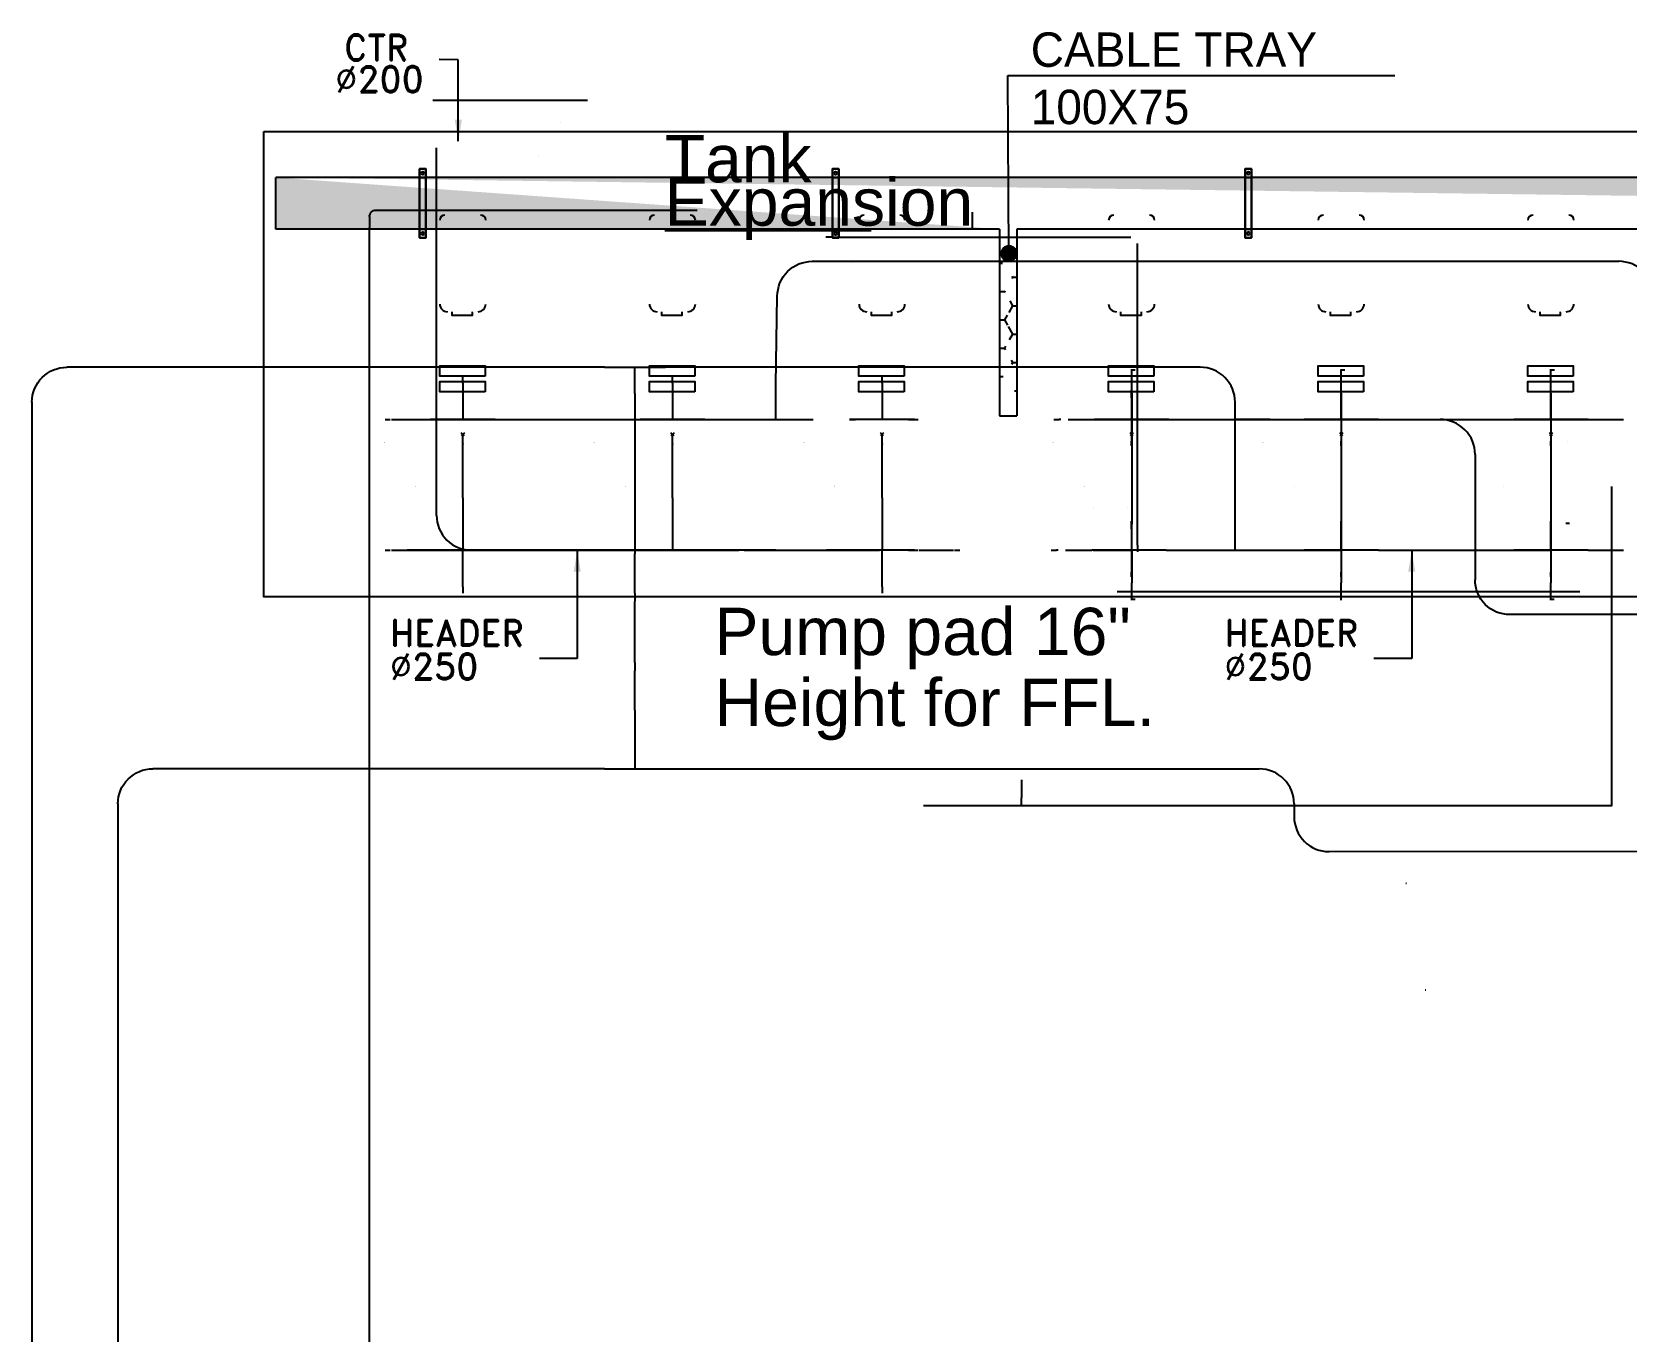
# Model space of a CAD drawing. Extents: x -31477 to 18199, y -139481 to -63533.
# Drawn here: x -5864 to 3406, y -79122 to -71570 of the extents above; entities that cross this region are included whole.
import ezdxf

# ---------------------------------------------------------------- set-up
doc = ezdxf.new("R2010")
doc.units = 0
doc.linetypes.add('CENTER', pattern=[2, 1.25, -0.25, 0.25, -0.25])
doc.linetypes.add('HIDDEN', pattern=[0.375, 0.25, -0.125])
doc.layers.get('0').update_dxf_attribs({"linetype": 'CONTINUOUS'})
for name, color, linetype in [('_150_M', 7, 'CONTINUOUS'), ('AIRVENT', 6, 'CONTINUOUS'), ('bypas', 17, 'CONTINUOUS'), ('cabe tray text', 3, 'CONTINUOUS'), ('cable tray', 6, 'CONTINUOUS'), ('ch. w. out', 142, 'CONTINUOUS'), ('ch.w.in', 180, 'CONTINUOUS'), ('ch.w.ret.', 1, 'CONTINUOUS'), ('Cl', 6, 'CENTER'), ('cooling water', 94, 'CONTINUOUS'), ('diamantion arow', 7, 'CONTINUOUS'), ('First floor Utility', 69, 'CONTINUOUS'), ('flow d.', 6, 'CONTINUOUS'), ('hader', 1, 'CONTINUOUS'), ('HVAC', 120, 'CONTINUOUS'), ('MAKUP W.', 3, 'CONTINUOUS'), ("ret.6''", 5, 'CONTINUOUS'), ('SOFT W.S..', 31, 'CONTINUOUS'), ('System', 7, 'CONTINUOUS')]:
    doc.layers.add(name, color=color, linetype=linetype)
doc.layers.add('SA-HANGERS', color=21, linetype='CONTINUOUS', lineweight=30)
doc.styles.add('STYLE2', font='arial.ttf')
doc.dimstyles.get("Standard").update_dxf_attribs({"dimtxt": 3, "dimasz": 3, "dimexe": 2, "dimexo": 2, "dimgap": 2, "dimtad": 1, "dimdec": 0, "dimzin": 3, "dimdsep": 46, "dimtxsty": 'Standard', "dimcen": 2, "dimclrd": 256, "dimclre": 256, "dimclrt": 7, "dimadec": 0, "dimazin": 0, "dimtfac": 1, "dimtdec": 0, "dimtmove": 2, "dimatfit": 3, "dimfxl": 1, "dimtolj": 1, "dimtzin": 3, "dimarcsym": 0})
pattern_1 = [(0, (18128.23, -75141.28), (142.875, 82.48892), [95.25, -190.5]), (120, (18128.23, -75141.28), (-142.875, 82.48892), [95.25, -190.5]), (60, (18128.23, -75141.28), (3e-07, 164.97784), [-190.5, 95.25])]

# ---------------------------------------------------------------- blocks, each defined once
blk = doc.blocks.new('airvent')
at = {"layer": 'ch. w. out', "color": 6, "extrusion": (0, -1, 0), "elevation": -14646.6}
for points in [[(15201.8, 4645.1), (15201.8, 4858.8)], [(15201.8, 4873.1), (15201.8, 4858.8)], [(15201.8, 4873.1), (15201.8, 4930.4)]]:
    blk.add_lwpolyline(points, dxfattribs=at)
blk = doc.blocks.new('gasl')
for p, q in [((0, 0.9), (0, 0)), ((0, 0), (0, -0.9))]:
    blk.add_line(p, q)
for centre in [(0, 1), (0, -1)]:
    blk.add_arc(centre, 0.1, 90, 270)
blk = doc.blocks.new('gasr')
for p, q in [((0, 1.1), (0, 1.21875)), ((0, 0.9), (0, 0)), ((0, 0), (0, -0.9))]:
    blk.add_line(p, q)
for centre in [(0, 1), (0, -1)]:
    blk.add_arc(centre, 0.1, 270, 90)
blk = doc.blocks.new('Xatb')
for p, q in [((-0.35, -0.35), (0.35, 0.35)), ((0.35, -0.35), (-0.35, 0.35))]:
    blk.add_line(p, q)
blk = doc.blocks.new('6 x 4')
at = {"color": 40, "extrusion": (-1, 0, 0)}
blk.add_point((-55, 0), dxfattribs=at)
at = {"layer": 'System', "color": 40, "xscale": 25.4, "yscale": 25.4, "zscale": 25.4}
blk.add_blockref('Xatb', (0, 0), dxfattribs=at)
blk = doc.blocks.new('fgjgk')
at = {"layer": 'cooling water', "elevation": -11299.6}
for points in [[(-3612.2, 1844.6), (-3612.2, 1951.4)], [(-3612.2, 1755.7), (-3612.2, 1843)]]:
    blk.add_lwpolyline(points, dxfattribs=at)
at = {"layer": 'cooling water', "extrusion": (-1, 0, 0), "elevation": 3612.2}
for points in [[(-1755.7, -11299.6), (-1477.6, -11299.6)], [(-1439.5, -11261.5), (-1439.5, -11050)]]:
    blk.add_lwpolyline(points, dxfattribs=at)
blk.add_lwpolyline([(-1439.5, -11261.5, -0.414214), (-1477.6, -11299.6, -0.414214)], format="xyb", dxfattribs=at)
blk = doc.blocks.new('*U29')
for p, q in [((0, 0), (0, 37)), ((300, 0), (300, 37))]:
    blk.add_line(p, q)
for points in [[(0, 0), (-50, 0), (-50, 37), (0, 37)], [(300, 37), (350, 37), (350, 0), (300, 0)]]:
    blk.add_lwpolyline(points)
at = {"linetype": 'HIDDEN', "ltscale": 10}
for points in [[(0, 37), (300, 37)], [(300, 0), (0, 0)]]:
    blk.add_lwpolyline(points, dxfattribs=at)
for centre in [(-25, 18.5), (325, 18.5)]:
    blk.add_circle(centre, 8.44)

msp = doc.modelspace()

# ---------------------------------------------------------------- hatches: boundary and pattern name
at = {"layer": 'cable tray'}
h = msp.add_hatch(dxfattribs=at)
h.set_pattern_fill('HONEY', color=256, scale=30)
h.set_pattern_definition(pattern_1)
edge = h.paths.add_edge_path()
edge.add_line((18128.2, -72416.5), (18128.2, -72716.5))
edge.add_line((18128.2, -72416.5), (-4446, -72416.5))
edge.add_line((17828.2, -72716.5), (-137.6, -72716.5))
edge.add_line((-4446, -72716.5), (-4446, -72416.5))
edge.add_line((-237.6, -72716.5), (-4446, -72716.5))
h = msp.add_hatch(dxfattribs=at)
h.set_pattern_fill('HONEY', color=256, scale=30)
h.set_pattern_definition(pattern_1)
edge = h.paths.add_edge_path(flags=17)
edge.add_line((-137.6, -72716.5), (-137.6, -73801.7))
edge.add_line((-237.6, -72716.5), (-237.6, -73801.7))

# ---------------------------------------------------------------- linework, layer by layer
at = {"extrusion": (1, 0, 0)}
for p, q in [((-3532.7, -71966.5, 15322.3), (-2632.7, -71966.5, 15322.3)), ((-2632.7, -72416.5, 15322.3), (-3532.7, -72416.5, 15322.3))]:
    msp.add_line(p, q, dxfattribs=at)
msp.add_line((-394.7, -72708.6, 10322), (-394.7, -72617.4, 10322))
at = {"elevation": 9922.3}
msp.add_lwpolyline([(-4514.2, -72148.3), (4112.2, -72148.3), (4112.2, -74853.3), (-4514.2, -74853.3)], close=True, dxfattribs=at)
at = {"layer": '_150_M', "color": 27, "extrusion": (-1, 0, 0), "elevation": 2357.2}
msp.add_lwpolyline([(75236, 14259.4), (75058.2, 14259.4), (75058.2, 14437.2), (75058.2, 14259.4), (74880.4, 14259.4)], dxfattribs=at)
at = {"layer": 'bypas', "extrusion": (0, 1, 0)}
for p, q in [((2124.9, -76518.8, 14090.1), (2128.4, -76518.8, 14090.1)), ((2237.9, -77138.6, 13167.7), (2241.3, -77138.6, 13167.7))]:
    msp.add_line(p, q, dxfattribs=at)
at = {"layer": 'cable tray', "linetype": 'ByBlock'}
for p, q in [((-4446, -72716.5, -10400), (-4446, -72416.5, -10400)), ((18128.2, -72416.5, -10400), (-4446, -72416.5, -10400)), ((-4446, -72416.5, -10400), (-4446, -72416.5, -10400)), ((-4446, -72716.5, -10400), (-4446, -72716.5, -10400)), ((-237.6, -72716.5, -10400), (-4446, -72716.5, -10400)), ((17828.2, -72716.5, -10400), (-137.6, -72716.5, -10400)), ((-237.6, -73801.7, -10400), (-137.6, -73801.7, -10400))]:
    msp.add_line(p, q, dxfattribs=at)
at = {"layer": 'cable tray'}
for p, q in [((-237.6, -72716.5, -10400), (-237.6, -73801.7, -10400)), ((-137.6, -72716.5, -10400), (-137.6, -73801.7, -10400))]:
    msp.add_line(p, q, dxfattribs=at)
at = {"layer": 'ch. w. out', "extrusion": (-1, 0, 0), "elevation": 2357.2}
for points in [[(75236, 14259.4), (75283.9, 14259.4)], [(75512.5, 14259.4), (75283.9, 14259.4)], [(75512.5, 14259.2), (75701, 14259.2)]]:
    msp.add_lwpolyline(points, dxfattribs=at)
msp.add_lwpolyline([(75701, 14259.2, 0.414214), (75853.4, 14411.6, 0.414214)], format="xyb", dxfattribs=at)
at = {"layer": 'ch. w. out', "extrusion": (0, 1, 0)}
for points, elevation in [([(2357.2, 14940.5), (2357.2, 14411.6)], -75853.4), ([(110.5, 12628.5), (110.5, 12842.2)], -76060.3)]:
    msp.add_lwpolyline(points, dxfattribs=dict(at, elevation=elevation))
at = {"layer": 'ch. w. out', "elevation": 12590.4}
msp.add_lwpolyline([(-110.5, -75917.4), (-110.5, -76022.2)], dxfattribs=at)
at = {"layer": 'ch. w. out', "extrusion": (1, 0, 0), "elevation": -110.5}
msp.add_lwpolyline([(-76060.3, 12628.5, 0.414214), (-76022.2, 12590.4, 0.414214)], format="xyb", dxfattribs=at)
at = {"layer": 'ch.w.in'}
for p, q in [((531.3, -73534, 11968.7), (531.3, -73534, 12088)), ((531.3, -73534, 12203.1), (531.3, -73534, 12322.3)), ((1750, -73534, 11968.7), (1750, -73534, 12088)), ((1750, -73534, 12203.1), (1750, -73534, 12322.3)), ((2969, -73534, 11968.7), (2969, -73534, 12088)), ((2969, -73534, 12203.1), (2969, -73534, 12322.3)), ((531.3, -73823, 11868.7), (531.3, -73634, 11868.7)), ((1750, -73823, 11868.7), (1750, -73634, 11868.7)), ((2969, -73823, 11868.7), (2969, -73634, 11868.7)), ((531.1, -74583.7, 12478.3), (531.1, -74772.8, 12478.3)), ((1749.8, -74583.7, 12478.3), (1749.8, -74772.8, 12478.3)), ((2968.8, -74583.7, 12478.3), (2968.8, -74772.8, 12478.3)), ((531.1, -74872.8, 12578.3), (531.1, -74872.8, 12697.5)), ((531.1, -74872.8, 12812.6), (531.1, -74872.8, 12931.8)), ((1749.8, -74872.8, 12578.3), (1749.8, -74872.8, 12697.5)), ((2968.8, -74872.8, 12812.6), (2968.8, -74872.8, 12931.8))]:
    msp.add_line(p, q, dxfattribs=at)
for points, elevation in [([(-5863.7, -73722.2, -0.414214), (-5660.5, -73519, -0.414214)], 15096.5), ([(2730.9, -74957.4, -0.414214), (2527.7, -74754.2, -0.414214)], 14351.7)]:
    msp.add_lwpolyline(points, format="xyb", dxfattribs=dict(at, elevation=elevation))
at = {"layer": 'ch.w.in', "extrusion": (1.7935e-14, -1, 2.60989e-25), "elevation": 73519}
msp.add_lwpolyline([(-2535, 15096.5), (-5660.5, 15096.5)], dxfattribs=at)
at = {"layer": 'ch.w.in', "extrusion": (0, -1, 0)}
for points, elevation in [([(-2535, 15096.5), (-2357.2, 15096.5), (-2357.2, 14940.9), (-2357.2, 15096.5), (-2179.4, 15096.5)], 73519), ([(79.1, 12296.9), (109.3, 12296.9)], 73823), ([(118.8, 12296.9), (109.3, 12296.9)], 73823), ([(162.2, 12296.9), (315.5, 12296.9)], 73823), ([(747.3, 12296.9), (531.4, 12296.9), (531.4, 12103.2), (531.4, 12296.9), (315.5, 12296.9)], 73822.8), ([(531.3, 11634.3), (531.4, 12103.2)], 73823), ([(531.4, 11760), (531.4, 11750.5)], 73823), ([(747.3, 12296.9), (916.7, 12296.9)], 73823), ([(916.7, 12296.9), (1132.6, 12296.9), (1132.6, 12500.1), (1132.6, 12296.9), (1348.5, 12296.9)], 73823), ([(1348.5, 12296.9), (1534.1, 12296.9)], 73823), ([(1965.9, 12296.9), (1750, 12296.9), (1750, 12103.2), (1750, 12296.9), (1534.1, 12296.9)], 73823), ([(1749.9, 11634.3), (1750, 12103.2)], 73823), ([(1965.9, 12296.9), (2753.1, 12296.9)], 73823), ([(2753.1, 12296.9), (2969, 12296.9), (2969, 12093.7), (2969, 12296.9), (3184.9, 12296.9)], 73823), ([(3184.9, 12296.9), (2969, 12296.9), (2969, 12103.2), (2969, 12296.9), (2753.1, 12296.9)], 73823), ([(2968.9, 11634.3), (2969, 12103.2)], 73823), ([(3184.9, 12296.9), (3390.8, 12296.9)], 73823), ([(63, 12788.6), (93.2, 12788.6)], 74583.4), ([(102.7, 12788.6), (93.2, 12788.6)], 74583.4), ([(146, 12788.6), (299.3, 12788.6)], 74583.4), ([(731.1, 12788.6), (515.2, 12788.6), (515.2, 12594.9), (515.2, 12788.6), (299.3, 12788.6)], 74583.4), ([(530.9, 12352.2), (530.9, 12218.8), (530.9, 11901.3), (530.9, 12218.8), (306.4, 11994.3)], 74584), ([(530.9, 11901.3), (530.9, 11891.8)], 74584), ([(530.9, 12352.2), (530.9, 12361.7)], 74584), ([(531.4, 11836), (531.4, 11826.5)], 74583.4), ([(731.1, 12788.6), (916.7, 12788.6)], 74583.4), ([(916.7, 12788.6), (1132.6, 12788.6), (1132.6, 12991.8), (1132.6, 12788.6), (1348.5, 12788.6)], 74583.4), ([(1348.5, 12788.6), (1534.1, 12788.6)], 74583.4), ([(1749.5, 12352.2), (1749.5, 12218.8), (1749.5, 11901.3), (1749.5, 12218.8), (1525, 11994.3)], 74584), ([(1965.9, 12788.6), (1750, 12788.6), (1750, 12594.9), (1750, 12788.6), (1534.1, 12788.6)], 74583.4), ([(1749.5, 11901.3), (1749.5, 11891.8)], 74584), ([(1749.5, 12352.2), (1749.5, 12361.7)], 74584), ([(1965.9, 12788.6), (2753.1, 12788.6)], 74583.4), ([(2968.5, 12352.2), (2968.5, 12218.8), (2968.5, 11901.3), (2968.5, 12218.8), (2744, 11994.3)], 74584), ([(3184.9, 12788.6), (2969, 12788.6), (2969, 12594.9), (2969, 12788.6), (2753.1, 12788.6)], 74583.4), ([(2968.5, 11901.3), (2968.5, 11891.8)], 74584), ([(2968.5, 12352.2), (2968.5, 12361.7)], 74584), ([(3184.9, 12788.6), (3390.8, 12788.6)], 74583.4), ([(550.9, 13071.5), (525.5, 13071.5)], 74870.2), ([(531.1, 12697.5), (531.1, 12812.6)], 74872.8), ([(1749.8, 12697.5), (1749.8, 12812.6)], 74872.8), ([(2988.5, 13071.5), (2963.1, 13071.5)], 74870.2), ([(2968.8, 12697.5), (2968.8, 12812.6)], 74872.8), ([(6048.6, 14351.7), (2730.9, 14351.7)], 74957.4)]:
    msp.add_lwpolyline(points, dxfattribs=dict(at, elevation=elevation))
at = {"layer": 'ch.w.in', "extrusion": (0, 1, 0)}
for points, elevation in [([(2357.2, 14940.9), (2357.2, 14411.8)], -73519), ([(-551.1, 12462), (-525.7, 12462)], -73536.5), ([(-531.3, 12088), (-531.3, 12203.1)], -73534), ([(-1769.7, 12462), (-1744.3, 12462)], -73536.5), ([(-1750, 12088), (-1750, 12203.1)], -73534), ([(-2988.7, 12462), (-2963.3, 12462)], -73536.5), ([(-2969, 12088), (-2969, 12203.1)], -73534), ([(-308, 11863.8), (-308, 11873.3)], -74332.6), ([(-508, 11863.8), (-508, 11873.3)], -74332.6), ([(-508, 11403.4), (-508, 11412.9)], -74332.6)]:
    msp.add_lwpolyline(points, dxfattribs=dict(at, elevation=elevation))
at = {"layer": 'ch.w.in', "extrusion": (-0.00015494, 6.07574e-09, 1), "elevation": 15096.8}
msp.add_lwpolyline([(931.8, -73519.1), (-2177.1, -73519)], dxfattribs=at)
at = {"layer": 'ch.w.in', "extrusion": (0, 0, -1)}
for points, elevation in [([(-1132.6, -73722.3, -0.414214), (-929.4, -73519.1, -0.414214)], -15097), ([(-2528, -74026.2, -0.414214), (-2324.8, -73823, -0.414214)], -14351.2)]:
    msp.add_lwpolyline(points, format="xyb", dxfattribs=dict(at, elevation=elevation))
at = {"layer": 'ch.w.in'}
for points, elevation in [([(-5863.7, -73719.9), (-5863.7, -86776.4)], 15096.5), ([(1335.8, -73823), (2324.8, -73823)], 14351.2), ([(1335.8, -73823), (2324.8, -73823)], 14351.2), ([(531.1, -73908.6), (531.1, -74431.6)], 10659.9), ([(1749.8, -73908.6), (1749.8, -74431.6)], 10659.9), ([(2968.8, -73908.6), (2968.8, -74431.6)], 10659.9)]:
    msp.add_lwpolyline(points, dxfattribs=dict(at, elevation=elevation))
at = {"layer": 'ch.w.in', "extrusion": (1, 0, 0), "elevation": 1132.6}
msp.add_lwpolyline([(-74380.2, 15097), (-73722.3, 15097)], dxfattribs=at)
at = {"layer": 'ch.w.in', "extrusion": (-1, 0, 0)}
for points, elevation in [([(73823, 10994.4), (73823, 11079.3)], -531.1), ([(73823, 11079.3), (73823, 11136.5)], -531.1), ([(73823, 11139.7), (73823, 11224.7)], -531.1), ([(73823, 11224.7), (73823, 11631.1)], -531.1), ([(73823, 10994.4), (73823, 11079.3)], -1749.8), ([(73823, 11079.3), (73823, 11136.5)], -1749.8), ([(73823, 11139.7), (73823, 11224.7)], -1749.8), ([(73823, 11224.7), (73823, 11631.1)], -1749.8), ([(73823, 10994.4), (73823, 11079.3)], -2968.8), ([(73823, 11079.3), (73823, 11136.5)], -2968.8), ([(73823, 11139.7), (73823, 11224.7)], -2968.8), ([(73823, 11224.7), (73823, 11631.1)], -2968.8), ([(74584, 11042.3), (74584, 11448.7)], -530.9), ([(74584, 10957.4), (74584, 11042.3)], -530.9), ([(74584, 11451.9), (74584, 11536.9)], -530.9), ([(74584, 11536.9), (74584, 11803.6)], -530.9), ([(74584, 11806.8), (74584, 11891.8)], -530.9), ([(74584, 10812.3), (74584, 10897.2)], -531.1), ([(74584, 10897.2), (74584, 10954.4)], -531.1), ([(74584, 11042.3), (74584, 11448.7)], -1749.5), ([(74584, 10957.4), (74584, 11042.3)], -1749.5), ([(74584, 11451.9), (74584, 11536.9)], -1749.5), ([(74584, 11536.9), (74584, 11803.6)], -1749.5), ([(74584, 11806.8), (74584, 11891.8)], -1749.5), ([(74584, 10812.3), (74584, 10897.2)], -1749.8), ([(74584, 10897.2), (74584, 10954.4)], -1749.8), ([(74584, 11042.3), (74584, 11448.7)], -2968.5), ([(74584, 10957.4), (74584, 11042.3)], -2968.5), ([(74584, 11451.9), (74584, 11536.9)], -2968.5), ([(74584, 11536.9), (74584, 11803.6)], -2968.5), ([(74584, 11806.8), (74584, 11891.8)], -2968.5), ([(74584, 10812.3), (74584, 10897.2)], -2968.8), ([(74584, 10897.2), (74584, 10954.4)], -2968.8)]:
    msp.add_lwpolyline(points, dxfattribs=dict(at, elevation=elevation))
at = {"layer": 'ch.w.in', "extrusion": (0, 1, 0), "elevation": -73823}
msp.add_lwpolyline([(-1335.8, 14351.2, -0.414214), (-1132.6, 14148, -0.414214)], format="xyb", dxfattribs=at)
at = {"layer": 'ch.w.in', "extrusion": (0, 1, 1.20862e-09), "elevation": -73823}
msp.add_lwpolyline([(-1132.6, 14148), (-1132.6, 12500.1)], dxfattribs=at)
at = {"layer": 'ch.w.in', "extrusion": (-1, 4.47877e-15, 0), "elevation": -2528}
msp.add_lwpolyline([(74026.2, 14351.2), (74754.2, 14351.7)], dxfattribs=at)
at = {"layer": 'ch.w.in', "extrusion": (-1, 0, 0)}
for elevation in [-531.1, -1749.8, -2968.8]:
    msp.add_lwpolyline([(74584, 10812.3, -0.414214), (74431.6, 10659.9, -0.414214)], format="xyb", dxfattribs=dict(at, elevation=elevation))
at = {"layer": 'ch.w.in', "extrusion": (1, 0, 0), "elevation": 1132.6}
msp.add_lwpolyline([(-74583.4, 14893.8, -0.414214), (-74380.2, 15097, -0.414214)], format="xyb", dxfattribs=at)
at = {"layer": 'ch.w.in', "extrusion": (4.26047e-06, -0.999998, 0.001987), "elevation": 74608.4}
for points in [[(531.1, 12446.6), (530.6, 12213.4)], [(1749.7, 12446.6), (1749.2, 12213.4)], [(2968.7, 12446.6), (2968.2, 12213.4)]]:
    msp.add_lwpolyline(points, dxfattribs=at)
at = {"layer": 'ch.w.in', "extrusion": (1, 0, 7.65082e-15), "elevation": 1132.6}
msp.add_lwpolyline([(-74583.4, 14893.8), (-74583.4, 12991.8)], dxfattribs=at)
at = {"layer": 'ch.w.in', "extrusion": (1, 0, 0)}
for centre, start, end in [((-73634, 11968.7, 531.3), 270, 360), ((-73634, 11968.7, 1750), 270, 0), ((-73634, 11968.7, 1750), 270, 360), ((-73634, 11968.7, 2969), 270, 0), ((-73634, 11968.7, 2969), 270, 360), ((-74772.8, 12578.3, 531.1), 180, 270), ((-74772.8, 12578.3, 1749.8), 180, 270), ((-74772.8, 12578.3, 2968.8), 180, 270)]:
    msp.add_arc(centre, 100, start, end, dxfattribs=at)
at = {"layer": 'ch.w.ret.', "elevation": 15096.1}
msp.add_lwpolyline([(-5363.7, -76056.6, -0.414214), (-5160.5, -75853.4, -0.414214)], format="xyb", dxfattribs=at)
at = {"layer": 'ch.w.ret.', "extrusion": (0, -1, 0), "elevation": 75853.4}
for points in [[(-2535, 15096.1), (-5160.5, 15096.1)], [(-2535, 15096.1), (-2357.2, 15096.1), (-2357.2, 14940.5), (-2357.2, 15096.1), (-2179.4, 15096.1)]]:
    msp.add_lwpolyline(points, dxfattribs=at)
at = {"layer": 'ch.w.ret.', "extrusion": (-3.11326e-05, -1, -9.69238e-10), "elevation": 75853.5}
msp.add_lwpolyline([(-2177.1, 15096.1), (1275, 15096.2)], dxfattribs=at)
at = {"layer": 'ch.w.ret.', "extrusion": (0, 0, -1), "elevation": -15096.2}
for points in [[(-1475.8, -76056.7, -0.414214), (-1272.6, -75853.5, -0.414214)], [(-1475.8, -76131.7, -0.414214), (-1679, -76334.9, -0.414214)]]:
    msp.add_lwpolyline(points, format="xyb", dxfattribs=at)
at = {"layer": 'ch.w.ret.', "elevation": 15096.1}
msp.add_lwpolyline([(-5363.7, -76054.3), (-5363.7, -86276.7)], dxfattribs=at)
at = {"layer": 'ch.w.ret.', "extrusion": (-1, 0, 0), "elevation": -1475.8}
msp.add_lwpolyline([(76056.7, 15096.2), (76131.7, 15096.2)], dxfattribs=at)
at = {"layer": 'ch.w.ret.', "extrusion": (9.60946e-05, -1, -8.33674e-09), "elevation": 76335.4}
msp.add_lwpolyline([(5677, 15095.8), (1671.7, 15096.2)], dxfattribs=at)
at = {"layer": 'Cl', "color": 5, "extrusion": (0, 1, 0), "elevation": -74332.6}
for points in [[(-308, 11873.3), (-308, 11882.8)], [(-508, 11873.3), (-508, 11882.8)]]:
    msp.add_lwpolyline(points, dxfattribs=at)
at = {"layer": 'cooling water', "extrusion": (-1, 3.8814e-08, -0.000197013), "elevation": 3507.5}
msp.add_lwpolyline([(72244.2, 14769.1), (72244.4, 15737.6)], dxfattribs=at)
at = {"layer": 'cooling water', "extrusion": (-1, 0, 0), "elevation": 3510.4}
msp.add_lwpolyline([(72447.4, 14565.2, -0.414214), (72244.2, 14768.4, -0.414214)], format="xyb", dxfattribs=at)
at = {"layer": 'cooling water', "extrusion": (-1, 8.97746e-05, -8.05948e-09), "elevation": 3503.9}
msp.add_lwpolyline([(74380.5, 14565.4), (72447.7, 14565.2)], dxfattribs=at)
at = {"layer": 'cooling water', "elevation": 13938.9}
msp.add_lwpolyline([(-1529.3, -73106.9, -0.414214), (-1326.1, -72903.7, -0.414214)], format="xyb", dxfattribs=at)
at = {"layer": 'cooling water'}
for points, elevation in [([(-1326.1, -72903.7), (3362.7, -72903.7)], 13938.9), ([(-3743, -73823), (-3573.6, -73823)], 12296.9), ([(-1922.8, -73823), (-1753.3, -73823)], 12296.9), ([(3055.8, -74425), (3075.9, -74425)], 14468.6), ([(-1740.6, -74583.4), (-3307.3, -74583.4)], 14565.4)]:
    msp.add_lwpolyline(points, dxfattribs=dict(at, elevation=elevation))
at = {"layer": 'cooling water', "extrusion": (0, 0, -1)}
for points, elevation in [([(-3565.9, -73106.9, -0.414214), (-3362.7, -72903.7, -0.414214)], -13938.9), ([(3510.5, -74380.2, -0.414214), (3307.3, -74583.4, -0.414214)], -14565.4)]:
    msp.add_lwpolyline(points, format="xyb", dxfattribs=dict(at, elevation=elevation))
at = {"layer": 'cooling water', "extrusion": (0.0002489, 0.015774, 0.999876), "elevation": 12783.6}
msp.add_lwpolyline([(375.7, 73845.7), (375.7, 73332.7)], dxfattribs=at)
at = {"layer": 'cooling water', "extrusion": (1, 0, 0)}
for points, elevation in [([(-73823, 13743.8, -0.414214), (-73619.8, 13947, -0.414214)], -1537.4), ([(-74278.6, 10659.9, -0.414214), (-74583.4, 10964.7, -0.414214)], -3357.9), ([(-74278.6, 10659.9, -0.414214), (-74583.4, 10964.7, -0.414214)], -2138.9), ([(-74278.6, 10659.9, -0.414214), (-74583.4, 10964.7, -0.414214)], -920.3)]:
    msp.add_lwpolyline(points, format="xyb", dxfattribs=dict(at, elevation=elevation))
at = {"layer": 'cooling water', "extrusion": (-1, 0, 0)}
for points, elevation in [([(73823, 11018.4), (73823, 11184)], 3357.9), ([(73823, 11760), (73823, 12093.7)], 3357.7), ([(73823, 11018.4), (73823, 11184)], 2138.9), ([(73823, 11760), (73823, 12093.7)], 2138.7), ([(73823, 11760), (73823, 12093.7)], 920), ([(73823, 11760), (73823, 12093.7)], 720), ([(74278.6, 10659.9), (73908.6, 10659.9)], 3357.9), ([(74278.6, 10659.9), (73908.6, 10659.9)], 2138.9), ([(74278.6, 10659.9), (73908.6, 10659.9)], 920.3)]:
    msp.add_lwpolyline(points, dxfattribs=dict(at, elevation=elevation))
at = {"layer": 'cooling water', "extrusion": (0, -1, 0)}
for points, elevation in [([(-3357.9, 11252.3), (-3357.9, 11187.2)], 73823), ([(-3357.7, 11750.5), (-3357.7, 11255.2)], 73823), ([(-3357.7, 11760), (-3357.7, 11750.5)], 73823), ([(-3141.8, 12296.9), (-2354.6, 12296.9)], 73823), ([(-2354.6, 12296.9), (-2138.7, 12296.9), (-2138.7, 12093.7), (-2138.7, 12296.9), (-1922.8, 12296.9)], 73823), ([(-2138.9, 11252.3), (-2138.9, 11187.2)], 73823), ([(-2138.7, 11750.5), (-2138.7, 11255.2)], 73823), ([(-2138.7, 11760), (-2138.7, 11750.5)], 73823), ([(-1753.3, 12296.9), (-1537.4, 12296.9), (-1537.4, 12500.1), (-1537.4, 12296.9), (-1321.5, 12296.9)], 73823), ([(-720, 11760), (-720, 11750.5)], 73823), ([(-3357.7, 12471), (-3357.7, 12293.2), (-3357.7, 11836), (-3357.7, 12293.2), (-3681, 11969.9)], 74583.4), ([(-3357.9, 11033), (-3357.9, 10967.9)], 74583.4), ([(-3357.7, 12480.5), (-3357.7, 12471)], 74583.4), ([(-3357.7, 11836), (-3357.7, 11826.5)], 74583.4), ([(-3357.7, 12585.4), (-3357.7, 12480.5)], 74583.4), ([(-3357.7, 11826.5), (-3357.7, 11534.4)], 74583.4), ([(-3357.7, 11531.2), (-3357.7, 11035.9)], 74583.4), ([(-3141.8, 12788.6), (-2354.6, 12788.6)], 74583.4), ([(-2138.7, 12471), (-2138.7, 12293.2), (-2138.7, 11836), (-2138.7, 12293.2), (-2462, 11969.9)], 74583.4), ([(-2138.9, 11033), (-2138.9, 10967.9)], 74583.4), ([(-2138.7, 12480.5), (-2138.7, 12471)], 74583.4), ([(-2138.7, 11836), (-2138.7, 11826.5)], 74583.4), ([(-2138.7, 12585.4), (-2138.7, 12480.5)], 74583.4), ([(-2138.7, 11826.5), (-2138.7, 11534.4)], 74583.4), ([(-2138.7, 11531.2), (-2138.7, 11035.9)], 74583.4), ([(-1537.4, 12991.8), (-1537.4, 14362.2)], 74583.4), ([(-920, 12471), (-920, 12293.2), (-920, 11836), (-920, 12293.2), (-1243.3, 11969.9)], 74583.4), ([(-720, 12480.5), (-720, 12471)], 74583.4), ([(-720, 11836), (-720, 11826.5)], 74583.4)]:
    msp.add_lwpolyline(points, dxfattribs=dict(at, elevation=elevation))
at = {"layer": 'cooling water', "extrusion": (-0.242536, -0.970143, 2.64189e-14), "elevation": 71991.7}
msp.add_lwpolyline([(16413.2, 12500.1), (16413.2, 13743.8)], dxfattribs=at)
at = {"layer": 'cooling water', "extrusion": (0, 1, 0)}
for points, elevation in [([(-3065.9, 13938.9), (-3065.9, 14152.6)], -73949.9), ([(-3065.9, 13938.9), (-3065.9, 14152.6)], -74425), ([(-3065.9, 14152.6), (-3065.9, 14239.8)], -74425), ([(-3065.9, 14241.4), (-3065.9, 14348.2)], -74425)]:
    msp.add_lwpolyline(points, dxfattribs=dict(at, elevation=elevation))
at = {"layer": 'cooling water', "extrusion": (0, 1, 0), "elevation": -74583.4}
msp.add_lwpolyline([(1537.4, 14362.2, -0.414214), (1740.6, 14565.4, -0.414214)], format="xyb", dxfattribs=at)
at = {"layer": 'First floor Utility', "color": 253, "linetype": 'Continuous'}
for points in [[(-3422.1, -73196.6), (-3422.1, -73216.5), (-3301.7, -73216.5), (-3301.7, -73196.6)], [(-2203.1, -73196.6), (-2203.1, -73216.5), (-2082.7, -73216.5), (-2082.7, -73196.6)], [(-984.4, -73196.6), (-984.4, -73216.5), (-864.1, -73216.5), (-864.1, -73196.6)], [(467, -73196.6), (467, -73216.5), (587.3, -73216.5), (587.3, -73196.6)], [(1685.6, -73196.6), (1685.6, -73216.5), (1806, -73216.5), (1806, -73196.6)], [(2904.6, -73196.6), (2904.6, -73216.5), (3025, -73216.5), (3025, -73196.6)], [(3321.5, -74212.7), (3321.5, -76069.2), (-678.5, -76069.2)], [(3137.5, -74824), (446.5, -74824)]]:
    msp.add_lwpolyline(points, dxfattribs=at)
for points in [[(-3228.9, -73571.8), (-3492.5, -73571.8), (-3492.5, -73510.4), (-3228.9, -73510.4)], [(-2009.9, -73571.8), (-2273.5, -73571.8), (-2273.5, -73510.4), (-2009.9, -73510.4)], [(-791.3, -73571.8), (-1054.8, -73571.8), (-1054.8, -73510.4), (-791.3, -73510.4)], [(660.1, -73571.8), (396.6, -73571.8), (396.6, -73510.4), (660.1, -73510.4)], [(1878.8, -73571.8), (1615.3, -73571.8), (1615.3, -73510.4), (1878.8, -73510.4)], [(3097.8, -73571.8), (2834.3, -73571.8), (2834.3, -73510.4), (3097.8, -73510.4)], [(-3228.9, -73663), (-3492.5, -73663), (-3492.5, -73601.6), (-3228.9, -73601.6)], [(-2009.9, -73663), (-2273.5, -73663), (-2273.5, -73601.6), (-2009.9, -73601.6)], [(-791.3, -73663), (-1054.8, -73663), (-1054.8, -73601.6), (-791.3, -73601.6)], [(660.1, -73663), (396.6, -73663), (396.6, -73601.6), (660.1, -73601.6)], [(1878.8, -73663), (1615.3, -73663), (1615.3, -73601.6), (1878.8, -73601.6)], [(3097.8, -73663), (2834.3, -73663), (2834.3, -73601.6), (3097.8, -73601.6)]]:
    msp.add_lwpolyline(points, close=True, dxfattribs=at)
for centre, radius, start, end in [((-3462.1, -72665), 29.8, 90, 180), ((-3254.5, -72665), 29.8, 0, 90), ((-2243.1, -72665), 29.8, 90, 180), ((-2035.5, -72665), 29.8, 0, 90), ((-1024.4, -72665), 29.8, 90, 180), ((-816.9, -72665), 29.8, 0, 90), ((427, -72665), 29.8, 90, 180), ((634.5, -72665), 29.8, 0, 90), ((1645.7, -72665), 29.8, 90, 180), ((1853.2, -72665), 29.8, 0, 90), ((2864.7, -72665), 29.8, 90, 180), ((3072.2, -72665), 29.8, 0, 90), ((-3447.2, -73151.9), 44.7, 180, 270), ((-3269.4, -73151.9), 44.7, 270, 0.00136), ((-2228.2, -73151.9), 44.7, 180, 270), ((-2050.4, -73151.9), 44.7, 270, 0.00136), ((-1009.5, -73151.9), 44.7, 180, 270), ((-831.8, -73151.9), 44.7, 270, 0.00136), ((441.9, -73151.9), 44.7, 180, 270), ((619.6, -73151.9), 44.7, 270, 0.00136), ((1660.6, -73151.9), 44.7, 180, 270), ((1838.3, -73151.9), 44.7, 270, 0.00136), ((2879.6, -73151.9), 44.7, 180, 270), ((3057.3, -73151.9), 44.7, 270, 0.00136)]:
    msp.add_arc(centre, radius, start, end, dxfattribs=at)
for points in [[(-3816.7, -73955.7), (-3810.7, -73956.7), (-3816.7, -73957.7)], [(-2597.7, -73955.7), (-2591.7, -73956.7), (-2597.7, -73957.7)], [(-1379, -73955.7), (-1373, -73956.7), (-1379, -73957.7)], [(72.4, -73955.7), (78.4, -73956.7), (72.4, -73957.7)], [(1291, -73955.7), (1297, -73956.7), (1291, -73957.7)], [(2510, -73955.7), (2516, -73956.7), (2510, -73957.7)], [(-3633.7, -74212.7), (-3632.7, -74206.7), (-3631.7, -74212.7)], [(-2414.7, -74212.7), (-2413.7, -74206.7), (-2412.7, -74212.7)], [(-1196, -74212.7), (-1195, -74206.7), (-1194, -74212.7)], [(255.4, -74212.7), (256.4, -74206.7), (257.4, -74212.7)], [(1474, -74212.7), (1475, -74206.7), (1476, -74212.7)], [(2693, -74212.7), (2694, -74206.7), (2695, -74212.7)]]:
    msp.add_solid(points, dxfattribs=at)
at = {"layer": 'flow d.', "extrusion": (0, -1, 0), "elevation": 72095.2}
msp.add_lwpolyline([(-2792.5, 15470.8), (-2792.5, 9816.3)], dxfattribs=at)
at = {"layer": 'flow d.', "extrusion": (-1, 2e-16, 0), "elevation": 2919.5}
msp.add_lwpolyline([(72285.7, 15292.9), (72285.7, 9810.1)], dxfattribs=at)
at = {"layer": 'hader'}
for points, elevation in [([(-3810.1, -73823), (-3779.9, -73823)], 12296.9), ([(-3773.2, -73823), (-3743, -73823)], 12296.9), ([(-3810.1, -74583.4), (-3779.9, -74583.4)], 12788.6), ([(-3773.2, -74583.4), (-3743, -74583.4)], 12788.6), ([(-3743, -74583.4), (-3573.6, -74583.4)], 12788.6), ([(-1922.8, -74583.4), (-1753.3, -74583.4)], 12788.6), ([(-1722.8, -74583.4), (-1553.3, -74583.4)], 12788.6), ([(-1121.5, -74583.4), (-935.9, -74583.4)], 12788.6), ([(-704.1, -74583.4), (-534.7, -74583.4)], 12788.6), ([(-535, -74583.4), (-504.8, -74583.4)], 12788.6), ([(-498.2, -74583.4), (-468, -74583.4)], 12788.6)]:
    msp.add_lwpolyline(points, dxfattribs=dict(at, elevation=elevation))
at = {"layer": 'hader', "extrusion": (0, -1, 0)}
for points, elevation in [([(-3573.6, 12296.9), (-3357.7, 12296.9), (-3357.7, 12093.7), (-3357.7, 12296.9), (-3141.8, 12296.9)], 73823), ([(315.5, 12296.9), (531.4, 12296.9), (531.4, 12093.7), (531.4, 12296.9), (747.3, 12296.9)], 73823), ([(-3573.6, 12788.6), (-3357.7, 12788.6), (-3357.7, 12585.4), (-3357.7, 12788.6), (-3141.8, 12788.6)], 74583.4), ([(-2354.6, 12788.6), (-2138.7, 12788.6), (-2138.7, 12585.4), (-2138.7, 12788.6), (-1922.8, 12788.6)], 74583.4), ([(-1553.3, 12788.6), (-1337.4, 12788.6), (-1337.4, 12991.8), (-1337.4, 12788.6), (-1121.5, 12788.6)], 74583.4)]:
    msp.add_lwpolyline(points, dxfattribs=dict(at, elevation=elevation))
at = {"layer": 'HVAC', "color": 4}
msp.add_line((-984.3, -72726.6, 13421.7), (-2184.3, -72726.6, 13421.7), dxfattribs=at)
at = {"layer": 'MAKUP W.', "elevation": 14804.2}
msp.add_lwpolyline([(-3900.5, -72643.6, -0.414214), (-3862.4, -72605.5, -0.414214)], format="xyb", dxfattribs=at)
for points in [[(-3900.5, -72643.6), (-3900.5, -72707.1)], [(-3862.4, -72605.5), (-3798.9, -72605.5)], [(-3900.5, -85384.2), (-3900.5, -72707.1)]]:
    msp.add_lwpolyline(points, dxfattribs=at)
at = {"layer": 'MAKUP W.', "extrusion": (0, 1, 0)}
for points, elevation in [([(3798.9, 14804.2), (2034.2, 14804.2)], -72605.5), ([(1209.4, 12995.3), (-526.2, 12995.3)], -72762.5)]:
    msp.add_lwpolyline(points, dxfattribs=dict(at, elevation=elevation))
for points, elevation in [([(2034.2, 14804.2, 0.414214), (1996.1, 14766.1, 0.414214)], -72605.5), ([(1209.4, 12995.3, 0.414214), (1247.5, 13033.4, 0.414214)], -72762.5)]:
    msp.add_lwpolyline(points, format="xyb", dxfattribs=dict(at, elevation=elevation))
at = {"layer": 'MAKUP W.', "extrusion": (0, -1, 0)}
for points, elevation in [([(-1996.1, 14766.1), (-1996.1, 13677)], 72605.5), ([(564.3, 12957.3), (564.3, 12905.5)], 74592.4)]:
    msp.add_lwpolyline(points, dxfattribs=dict(at, elevation=elevation))
at = {"layer": 'MAKUP W.', "extrusion": (-1, 0, 0)}
for points, elevation in [([(72605.8, 12987), (72605.8, 13121.2)], 1925.2), ([(72605.8, 12679.3), (72605.8, 12885.5)], 1925.2), ([(72762.5, 13033.4), (72762.5, 13130.9)], 1247.5)]:
    msp.add_lwpolyline(points, dxfattribs=dict(at, elevation=elevation))
at = {"layer": 'MAKUP W.', "extrusion": (7.63294e-10, 2.76247e-05, 1), "elevation": 12993.3}
msp.add_lwpolyline([(564.3, -74554.6), (564.3, -72801)], dxfattribs=at)
at = {"layer": 'MAKUP W.', "extrusion": (1, 0, 0), "elevation": 564.3}
msp.add_lwpolyline([(-74554.3, 12995.4, 0.414214), (-74592.4, 12957.3, 0.414214)], format="xyb", dxfattribs=at)
at = {"layer": "ret.6''", "extrusion": (1, 0, 0), "elevation": -2357.2}
msp.add_lwpolyline([(-73671.4, 14259.4, 0.414214), (-73519, 14411.8, 0.414214)], format="xyb", dxfattribs=at)
at = {"layer": "ret.6''", "extrusion": (-1, 0, 0), "elevation": 2357.2}
for points in [[(73671.4, 14259.4), (74603.8, 14259.4)], [(74832.4, 14259.4), (74603.8, 14259.4)], [(74832, 14259.4), (74879.9, 14259.4)]]:
    msp.add_lwpolyline(points, dxfattribs=at)
at = {"layer": 'SOFT W.S..', "extrusion": (0, 1, -2e-16), "elevation": -72605.8}
msp.add_lwpolyline([(1925.2, 12987), (1925.2, 12885.5)], dxfattribs=at)

# ---------------------------------------------------------------- block references
at = {"xscale": 1.009174311941024, "yscale": 1.009174311941024, "zscale": 1.009174311941024, "rotation": 90}
for p in [(-3357.9, -73908.6, 10659.9), (-2138.9, -73908.6, 10659.9), (-920.3, -73908.6, 10659.9), (1749.8, -73908.6, 10659.9), (2968.8, -73908.6, 10659.9)]:
    msp.add_blockref('6 x 4', p, dxfattribs=at)
at = {"layer": 'AIRVENT', "xscale": -1, "rotation": 180}
msp.add_blockref('airvent', (-16300.7, -58265.7, 9452.1), dxfattribs=at)
at = {"layer": 'ch. w. out', "extrusion": (-1, 0, 0), "xscale": 139.7, "yscale": 139.7, "zscale": 139.7, "rotation": 90}
for name, p in [('gasr', (73823, 11139.5, -530.9)), ('gasl', (73823, 11136.3, -530.9))]:
    msp.add_blockref(name, p, dxfattribs=at)
at = {"layer": 'ch.w.in', "extrusion": (-1, 0, 0), "xscale": 139.7, "yscale": 139.7, "zscale": 139.7, "rotation": 90}
for name, p in [('gasr', (73823, 11634.3, -531.1)), ('gasl', (73823, 11631.1, -531.1)), ('gasr', (73823, 11139.5, -1749.5)), ('gasl', (73823, 11136.3, -1749.5)), ('gasr', (73823, 11634.3, -1749.8)), ('gasl', (73823, 11631.1, -1749.8)), ('gasr', (73823, 11139.5, -2968.5)), ('gasl', (73823, 11136.3, -2968.5)), ('gasr', (73823, 11634.3, -2968.8)), ('gasl', (73823, 11631.1, -2968.8)), ('gasr', (74584, 10957.4, -530.9)), ('gasr', (74584, 11451.9, -530.9)), ('gasl', (74584, 10954.2, -530.9)), ('gasl', (74584, 11448.7, -530.9)), ('gasr', (74584, 10957.4, -1749.5)), ('gasr', (74584, 11451.9, -1749.5)), ('gasl', (74584, 10954.2, -1749.5)), ('gasl', (74584, 11448.7, -1749.5)), ('gasr', (74584, 10957.4, -2968.5)), ('gasr', (74584, 11451.9, -2968.5)), ('gasr', (74584, 11806.8, -2968.5)), ('gasl', (74584, 10954.2, -2968.5)), ('gasl', (74584, 11448.7, -2968.5)), ('gasl', (74584, 11803.6, -2968.5))]:
    msp.add_blockref(name, p, dxfattribs=at)
at = {"layer": 'ch.w.in', "xscale": 1.009174311941024, "yscale": 1.009174311941024, "zscale": 1.009174311941024, "rotation": 90}
msp.add_blockref('6 x 4', (531.1, -73908.6, 10659.9), dxfattribs=at)
at = {"layer": 'cooling water', "extrusion": (0, -1, 0), "xscale": 171.4500000000116, "yscale": 171.4500000000116, "zscale": 171.4500000000116, "rotation": 270}
for name, p in [('gasl', (-3357.9, 11187.2, 73823)), ('gasr', (-3357.9, 11184, 73823)), ('gasl', (-2138.9, 11187.2, 73823)), ('gasr', (-2138.9, 11184, 73823)), ('gasl', (-920.3, 11187.2, 73823)), ('gasr', (-920.3, 11184, 73823)), ('gasl', (-3357.9, 10967.9, 74583.4)), ('gasr', (-3357.9, 10964.7, 74583.4)), ('gasl', (-3357.7, 11534.4, 74583.4)), ('gasr', (-3357.7, 11531.2, 74583.4)), ('gasl', (-2138.9, 10967.9, 74583.4)), ('gasr', (-2138.9, 10964.7, 74583.4)), ('gasl', (-2138.7, 11534.4, 74583.4)), ('gasr', (-2138.7, 11531.2, 74583.4))]:
    msp.add_blockref(name, p, dxfattribs=at)
at = {"layer": 'SA-HANGERS', "rotation": 270}
for p in [(-3609.3, -72416.5, -10400), (-1209.3, -72416.5, -10400), (1190.7, -72416.5, -10400)]:
    msp.add_blockref('*U29', p, dxfattribs=at)
at = {"layer": 'SOFT W.S..', "extrusion": (0, 1, 0), "xscale": -1}
for p in [(-254.6, 11080.7, -63533.4), (-2692.2, 11041, -63533.4)]:
    msp.add_blockref('fgjgk', p, dxfattribs=at)
at = {"layer": 'SOFT W.S..', "extrusion": (0, -1, 0)}
for p in [(254.6, 10487.3, 84873), (1473.6, 10487.3, 84873), (2692.2, 10496.6, 84873)]:
    msp.add_blockref('fgjgk', p, dxfattribs=at)
at = {"layer": 'System', "extrusion": (0, -1, 0), "xscale": 171.4500000000116, "yscale": 171.4500000000116, "zscale": 171.4500000000116, "rotation": 270}
for name, p in [('gasl', (-920, 11534.4, 74583.4)), ('gasr', (-920, 11531.2, 74583.4))]:
    msp.add_blockref(name, p, dxfattribs=at)

# ---------------------------------------------------------------- texts
at = {"layer": 'cabe tray text', "color": 7, "insert": (-55.8, -71573.1, -15322.3), "char_height": 200, "width": 4230.466, "attachment_point": 1}
msp.add_mtext('{\\C256;CABLE TRAY\\P100X75}', dxfattribs=at)
at = {"layer": 'diamantion arow', "color": 7, "char_height": 150, "width": 469.394, "attachment_point": 1}
for s, insert in [('{\\Fromand|c0;CTR}', (-4048.7, -71585.9, 14644.1)), ('{\\Fromand|c0;%%C200}', (-4099.6, -71769.5, 14644.1)), ('{\\Fromand|c0;HEADER}', (-3782.1, -74988.4, 13290.6)), ('{\\Fromand|c0;HEADER}', (1070.1, -74988.4, 13290.6)), ('{\\Fromand|c0;%%C250}', (-3782.1, -75183.9, 13290.6)), ('{\\Fromand|c0;%%C250}', (1070.1, -75183.9, 13290.6))]:
    msp.add_mtext(s, dxfattribs=dict(at, insert=insert))
at = {"layer": 'First floor Utility', "color": 253, "linetype": 'Continuous', "style": 'STYLE2'}
for s, p in [('Tank', (-2184.3, -72444.5, 13645)), ('Expansion ', (-2184.3, -72696.6, 13673.2)), ('Pump pad 16"', (-1895.1, -75192.4)), ('Height for FFL.', (-1895.1, -75604.9))]:
    msp.add_text(s, height=275, dxfattribs=at).set_placement(p)

# ---------------------------------------------------------------- leaders
for points in [[(-3384.3, -72205.2, 14352.2), (-3384.3, -71731.9, 14352.2), (-3496.5, -71730.7, 14352.2)], [(-2692.7, -74583.4, 12788.6), (-2692.7, -75212.5, 12788.6), (-2912.3, -75212.5, 12788.6)], [(2159.5, -74583.4, 12788.6), (2159.5, -75212.5, 12788.6), (1940, -75212.5, 12788.6)]]:
    msp.add_leader(points, dimstyle='Standard', override={"dimtxt": 150, "dimasz": 125, "dimgap": 2, "dimtad": 0, "dimfxl": 8})
at = {"layer": 'cable tray'}
msp.add_leader([(-182.7, -72858.3, -10400), (-189.5, -71823.8, -10400), (2060.3, -71823.8, -10400)], dimstyle='Standard', override={"dimasz": 100, "dimgap": 2, "dimtad": 0, "dimldrblk": 'Dot', "dimfxl": 8}, dxfattribs=at)

doc.saveas('drawing.dxf')
